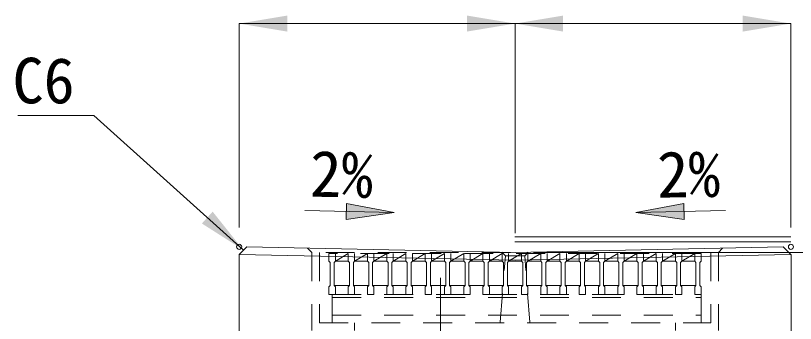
# Model space of a CAD drawing. Units: millimetres, scale not verified. Extents: x 63886 to 97934, y 3628 to 26930.
# Drawn here: x 83574 to 84181, y 21210 to 21451 of the extents above; entities that cross this region are included whole.
import ezdxf
from ezdxf.enums import TextEntityAlignment as Align

# ---------------------------------------------------------------- set-up
doc = ezdxf.new("R2010")
doc.units = ezdxf.units.MM
doc.header["$LTSCALE"] = 30
for name, pattern in [('USER1', [1.35, 0.75, -0.6]), ('USER3', [1.35, 0.75, -0.6]), ('USER4', [2, 1, -1])]:
    doc.linetypes.add(name, pattern=pattern)
for name, color, linetype, lineweight in [('グレーチング', 7, 'Continuous', 5), ('受枠', 3, 'USER1', 5), ('寸法線', 7, 'Continuous', 9), ('引出線', 4, 'Continuous', 9), ('排水孔', 30, 'USER3', 13), ('本体', 2, 'Continuous', 5), ('補助線', 8, 'Continuous', 13)]:
    doc.layers.add(name, color=color, linetype=linetype, lineweight=lineweight)
doc.styles.add('ＭＳ ゴシック', font='')
doc.styles.get('ＭＳ ゴシック').set_extended_font_data('MS Gothic')

# ---------------------------------------------------------------- blocks, each defined once
blk = doc.blocks.new('filled_arrow')
at = {"color": 0, "linetype": 'Continuous', "lineweight": -2}
blk.add_solid([(7.5, 1.25), (0, 0), (7.5, -1.25)], dxfattribs=at)

msp = doc.modelspace()

# ---------------------------------------------------------------- hatches: boundary and pattern name
at = {"layer": '引出線'}
for points in [[(83831.45, 21303.9), (83831.2, 21291.39), (83868.83, 21296.89)], [(84094.39, 21303.9), (84094.64, 21291.39), (84057.01, 21296.89)]]:
    msp.add_hatch(color=256, dxfattribs=at).paths.add_polyline_path(points)

# ---------------------------------------------------------------- linework, layer by layer
at = {"layer": 'グレーチング', "linetype": 'USER1'}
for p, q in [((84107.92, 21264.69), (83817.92, 21264.69)), ((83817.92, 21264.69), (83817.92, 21258.69)), ((83822.92, 21264.69), (83822.92, 21258.69)), ((83822.92, 21258.69), (83832.92, 21264.69)), ((83832.92, 21264.69), (83832.92, 21258.69)), ((83837.92, 21264.69), (83837.92, 21258.69)), ((83837.92, 21258.69), (83847.92, 21264.69)), ((83847.92, 21264.69), (83847.92, 21258.69)), ((83852.92, 21264.69), (83852.92, 21258.69)), ((83852.92, 21258.69), (83862.92, 21264.69)), ((83862.92, 21264.69), (83862.92, 21258.69)), ((83867.92, 21264.69), (83867.92, 21258.69)), ((83867.92, 21258.69), (83877.92, 21264.69)), ((83877.92, 21264.69), (83877.92, 21258.69)), ((83882.92, 21264.69), (83882.92, 21258.69)), ((83882.92, 21258.69), (83892.92, 21264.69)), ((83892.92, 21264.69), (83892.92, 21258.69)), ((83897.92, 21264.69), (83897.92, 21258.69)), ((83897.92, 21258.69), (83907.92, 21264.69)), ((83907.92, 21264.69), (83907.92, 21258.69)), ((83912.92, 21264.69), (83912.92, 21258.69)), ((83912.92, 21258.69), (83922.92, 21264.69)), ((83922.92, 21264.69), (83922.92, 21258.69)), ((83927.92, 21264.69), (83927.92, 21258.69)), ((83927.92, 21258.69), (83937.92, 21264.69)), ((83937.92, 21264.69), (83937.92, 21258.69)), ((83942.92, 21264.69), (83942.92, 21258.69)), ((83942.92, 21258.69), (83952.92, 21264.69)), ((83952.92, 21264.69), (83952.92, 21258.69)), ((83957.92, 21264.69), (83957.92, 21258.69)), ((83957.92, 21258.69), (83967.92, 21264.69)), ((83967.92, 21264.69), (83967.92, 21258.69)), ((83972.92, 21264.69), (83972.92, 21258.69)), ((83972.92, 21258.69), (83982.92, 21264.69)), ((83982.92, 21264.69), (83982.92, 21258.69)), ((83987.92, 21264.69), (83987.92, 21258.69)), ((83987.92, 21258.69), (83997.92, 21264.69)), ((83997.92, 21264.69), (83997.92, 21258.69)), ((84002.92, 21264.69), (84002.92, 21258.69)), ((84002.92, 21258.69), (84012.92, 21264.69)), ((84012.92, 21264.69), (84012.92, 21258.69)), ((84017.92, 21264.69), (84017.92, 21258.69)), ((84017.92, 21258.69), (84027.92, 21264.69)), ((84027.92, 21264.69), (84027.92, 21258.69)), ((84032.92, 21264.69), (84032.92, 21258.69)), ((84032.92, 21258.69), (84042.92, 21264.69)), ((84042.92, 21264.69), (84042.92, 21258.69)), ((84047.92, 21264.69), (84047.92, 21258.69)), ((84047.92, 21258.69), (84057.92, 21264.69)), ((84057.92, 21264.69), (84057.92, 21258.69)), ((84062.92, 21264.69), (84062.92, 21258.69)), ((84062.92, 21258.69), (84072.92, 21264.69)), ((84072.92, 21264.69), (84072.92, 21258.69)), ((84077.92, 21264.69), (84077.92, 21258.69)), ((84077.92, 21258.69), (84087.92, 21264.69)), ((84087.92, 21264.69), (84087.92, 21258.69)), ((84092.92, 21264.69), (84092.92, 21258.69)), ((84092.92, 21258.69), (84102.92, 21264.69)), ((84102.92, 21264.69), (84102.92, 21258.69)), ((84107.92, 21264.69), (84107.92, 21258.69)), ((83817.92, 21258.69), (83818.92, 21257.69)), ((83818.92, 21257.69), (83818.92, 21239.69)), ((83822.92, 21258.69), (83821.92, 21257.69)), ((83821.92, 21257.69), (83821.92, 21239.69)), ((83822.92, 21258.69), (83832.92, 21258.69)), ((83832.92, 21258.69), (83833.92, 21257.69)), ((83833.92, 21257.69), (83833.92, 21239.69)), ((83837.92, 21258.69), (83836.92, 21257.69)), ((83836.92, 21257.69), (83836.92, 21239.69)), ((83837.92, 21258.69), (83847.92, 21258.69)), ((83847.92, 21258.69), (83848.92, 21257.69)), ((83848.92, 21257.69), (83848.92, 21239.69)), ((83852.92, 21258.69), (83851.92, 21257.69)), ((83851.92, 21257.69), (83851.92, 21239.69)), ((83852.92, 21258.69), (83862.92, 21258.69)), ((83862.92, 21258.69), (83863.92, 21257.69)), ((83863.92, 21257.69), (83863.92, 21239.69)), ((83867.92, 21258.69), (83866.92, 21257.69)), ((83866.92, 21257.69), (83866.92, 21239.69)), ((83867.92, 21258.69), (83877.92, 21258.69)), ((83877.92, 21258.69), (83878.92, 21257.69)), ((83878.92, 21257.69), (83878.92, 21239.69)), ((83882.92, 21258.69), (83881.92, 21257.69)), ((83881.92, 21257.69), (83881.92, 21239.69)), ((83882.92, 21258.69), (83892.92, 21258.69)), ((83892.92, 21258.69), (83893.92, 21257.69)), ((83893.92, 21257.69), (83893.92, 21239.69)), ((83897.92, 21258.69), (83896.92, 21257.69)), ((83896.92, 21257.69), (83896.92, 21239.69)), ((83897.92, 21258.69), (83907.92, 21258.69)), ((83907.92, 21258.69), (83908.92, 21257.69)), ((83908.92, 21257.69), (83908.92, 21239.69)), ((83912.92, 21258.69), (83911.92, 21257.69)), ((83911.92, 21257.69), (83911.92, 21239.69)), ((83912.92, 21258.69), (83922.92, 21258.69)), ((83922.92, 21258.69), (83923.92, 21257.69)), ((83923.92, 21257.69), (83923.92, 21239.69)), ((83927.92, 21258.69), (83926.92, 21257.69)), ((83926.92, 21257.69), (83926.92, 21239.69)), ((83927.92, 21258.69), (83937.92, 21258.69)), ((83937.92, 21258.69), (83938.92, 21257.69)), ((83938.92, 21257.69), (83938.92, 21239.69)), ((83942.92, 21258.69), (83941.92, 21257.69)), ((83941.92, 21257.69), (83941.92, 21239.69)), ((83942.92, 21258.69), (83952.92, 21258.69)), ((83952.92, 21258.69), (83953.92, 21257.69)), ((83953.92, 21257.69), (83953.92, 21239.69)), ((83957.92, 21258.69), (83956.92, 21257.69)), ((83956.92, 21257.69), (83956.92, 21239.69)), ((83957.92, 21258.69), (83967.92, 21258.69)), ((83967.92, 21258.69), (83968.92, 21257.69)), ((83968.92, 21257.69), (83968.92, 21239.69)), ((83972.92, 21258.69), (83971.92, 21257.69)), ((83971.92, 21257.69), (83971.92, 21239.69)), ((83972.92, 21258.69), (83982.92, 21258.69)), ((83982.92, 21258.69), (83983.92, 21257.69)), ((83983.92, 21257.69), (83983.92, 21239.69)), ((83987.92, 21258.69), (83986.92, 21257.69)), ((83986.92, 21257.69), (83986.92, 21239.69)), ((83987.92, 21258.69), (83997.92, 21258.69)), ((83997.92, 21258.69), (83998.92, 21257.69)), ((83998.92, 21257.69), (83998.92, 21239.69)), ((84002.92, 21258.69), (84001.92, 21257.69)), ((84001.92, 21257.69), (84001.92, 21239.69)), ((84002.92, 21258.69), (84012.92, 21258.69)), ((84012.92, 21258.69), (84013.92, 21257.69)), ((84013.92, 21257.69), (84013.92, 21239.69)), ((84017.92, 21258.69), (84016.92, 21257.69)), ((84016.92, 21257.69), (84016.92, 21239.69)), ((84017.92, 21258.69), (84027.92, 21258.69)), ((84027.92, 21258.69), (84028.92, 21257.69)), ((84028.92, 21257.69), (84028.92, 21239.69)), ((84032.92, 21258.69), (84031.92, 21257.69)), ((84031.92, 21257.69), (84031.92, 21239.69)), ((84032.92, 21258.69), (84042.92, 21258.69)), ((84042.92, 21258.69), (84043.92, 21257.69)), ((84043.92, 21257.69), (84043.92, 21239.69)), ((84047.92, 21258.69), (84046.92, 21257.69)), ((84046.92, 21257.69), (84046.92, 21239.69)), ((84047.92, 21258.69), (84057.92, 21258.69)), ((84057.92, 21258.69), (84058.92, 21257.69)), ((84058.92, 21257.69), (84058.92, 21239.69)), ((84062.92, 21258.69), (84061.92, 21257.69)), ((84061.92, 21257.69), (84061.92, 21239.69)), ((84062.92, 21258.69), (84072.92, 21258.69)), ((84072.92, 21258.69), (84073.92, 21257.69)), ((84073.92, 21257.69), (84073.92, 21239.69)), ((84077.92, 21258.69), (84076.92, 21257.69)), ((84076.92, 21257.69), (84076.92, 21239.69)), ((84077.92, 21258.69), (84087.92, 21258.69)), ((84087.92, 21258.69), (84088.92, 21257.69)), ((84088.92, 21257.69), (84088.92, 21239.69)), ((84092.92, 21258.69), (84091.92, 21257.69)), ((84091.92, 21257.69), (84091.92, 21239.69)), ((84092.92, 21258.69), (84102.92, 21258.69)), ((84102.92, 21258.69), (84103.92, 21257.69)), ((84103.92, 21257.69), (84103.92, 21239.69)), ((84107.92, 21258.69), (84106.92, 21257.69)), ((84106.92, 21257.69), (84106.92, 21239.69)), ((83817.92, 21238.69), (83818.92, 21239.69)), ((83817.92, 21232.69), (83817.92, 21238.69)), ((83822.92, 21238.69), (83821.92, 21239.69)), ((83821.92, 21239.69), (83833.92, 21239.69)), ((83822.92, 21232.69), (83822.92, 21238.69)), ((83832.92, 21238.69), (83833.92, 21239.69)), ((83832.92, 21232.69), (83832.92, 21238.69)), ((83837.92, 21238.69), (83836.92, 21239.69)), ((83836.92, 21239.69), (83848.92, 21239.69)), ((83837.92, 21232.69), (83837.92, 21238.69)), ((83847.92, 21238.69), (83848.92, 21239.69)), ((83847.92, 21232.69), (83847.92, 21238.69)), ((83852.92, 21238.69), (83851.92, 21239.69)), ((83851.92, 21239.69), (83863.92, 21239.69)), ((83852.92, 21232.69), (83852.92, 21238.69)), ((83862.92, 21238.69), (83863.92, 21239.69)), ((83862.92, 21232.69), (83862.92, 21238.69)), ((83867.92, 21238.69), (83866.92, 21239.69)), ((83866.92, 21239.69), (83878.92, 21239.69)), ((83867.92, 21232.69), (83867.92, 21238.69)), ((83877.92, 21238.69), (83878.92, 21239.69)), ((83877.92, 21232.69), (83877.92, 21238.69)), ((83882.92, 21238.69), (83881.92, 21239.69)), ((83881.92, 21239.69), (83893.92, 21239.69)), ((83882.92, 21232.69), (83882.92, 21238.69)), ((83892.92, 21238.69), (83893.92, 21239.69)), ((83892.92, 21232.69), (83892.92, 21238.69)), ((83897.92, 21238.69), (83896.92, 21239.69)), ((83896.92, 21239.69), (83908.92, 21239.69)), ((83897.92, 21232.69), (83897.92, 21238.69)), ((83907.92, 21238.69), (83908.92, 21239.69)), ((83907.92, 21232.69), (83907.92, 21238.69)), ((83912.92, 21238.69), (83911.92, 21239.69)), ((83911.92, 21239.69), (83923.92, 21239.69)), ((83912.92, 21232.69), (83912.92, 21238.69)), ((83922.92, 21238.69), (83923.92, 21239.69)), ((83922.92, 21232.69), (83922.92, 21238.69)), ((83927.92, 21238.69), (83926.92, 21239.69)), ((83926.92, 21239.69), (83938.92, 21239.69)), ((83927.92, 21232.69), (83927.92, 21238.69)), ((83937.92, 21238.69), (83938.92, 21239.69)), ((83937.92, 21232.69), (83937.92, 21238.69)), ((83942.92, 21238.69), (83941.92, 21239.69)), ((83941.92, 21239.69), (83953.92, 21239.69)), ((83942.92, 21232.69), (83942.92, 21238.69)), ((83952.92, 21238.69), (83953.92, 21239.69)), ((83952.92, 21232.69), (83952.92, 21238.69)), ((83957.92, 21238.69), (83956.92, 21239.69)), ((83956.92, 21239.69), (83968.92, 21239.69)), ((83957.92, 21232.69), (83957.92, 21238.69)), ((83967.92, 21238.69), (83968.92, 21239.69)), ((83967.92, 21232.69), (83967.92, 21238.69)), ((83972.92, 21238.69), (83971.92, 21239.69)), ((83971.92, 21239.69), (83983.92, 21239.69)), ((83972.92, 21232.69), (83972.92, 21238.69)), ((83982.92, 21238.69), (83983.92, 21239.69)), ((83982.92, 21232.69), (83982.92, 21238.69)), ((83987.92, 21238.69), (83986.92, 21239.69)), ((83986.92, 21239.69), (83998.92, 21239.69)), ((83987.92, 21232.69), (83987.92, 21238.69)), ((83997.92, 21238.69), (83998.92, 21239.69)), ((83997.92, 21232.69), (83997.92, 21238.69)), ((84002.92, 21238.69), (84001.92, 21239.69)), ((84001.92, 21239.69), (84013.92, 21239.69)), ((84002.92, 21232.69), (84002.92, 21238.69)), ((84012.92, 21238.69), (84013.92, 21239.69)), ((84012.92, 21232.69), (84012.92, 21238.69)), ((84017.92, 21238.69), (84016.92, 21239.69)), ((84016.92, 21239.69), (84028.92, 21239.69)), ((84017.92, 21232.69), (84017.92, 21238.69)), ((84027.92, 21238.69), (84028.92, 21239.69)), ((84027.92, 21232.69), (84027.92, 21238.69)), ((84032.92, 21238.69), (84031.92, 21239.69)), ((84031.92, 21239.69), (84043.92, 21239.69)), ((84032.92, 21232.69), (84032.92, 21238.69)), ((84042.92, 21238.69), (84043.92, 21239.69)), ((84042.92, 21232.69), (84042.92, 21238.69)), ((84047.92, 21238.69), (84046.92, 21239.69)), ((84046.92, 21239.69), (84058.92, 21239.69)), ((84047.92, 21232.69), (84047.92, 21238.69)), ((84057.92, 21238.69), (84058.92, 21239.69)), ((84057.92, 21232.69), (84057.92, 21238.69)), ((84062.92, 21238.69), (84061.92, 21239.69)), ((84061.92, 21239.69), (84073.92, 21239.69)), ((84062.92, 21232.69), (84062.92, 21238.69)), ((84072.92, 21238.69), (84073.92, 21239.69)), ((84072.92, 21232.69), (84072.92, 21238.69)), ((84077.92, 21238.69), (84076.92, 21239.69)), ((84076.92, 21239.69), (84088.92, 21239.69)), ((84077.92, 21232.69), (84077.92, 21238.69)), ((84087.92, 21238.69), (84088.92, 21239.69)), ((84087.92, 21232.69), (84087.92, 21238.69)), ((84092.92, 21238.69), (84091.92, 21239.69)), ((84091.92, 21239.69), (84103.92, 21239.69)), ((84092.92, 21232.69), (84092.92, 21238.69)), ((84102.92, 21238.69), (84103.92, 21239.69)), ((84102.92, 21232.69), (84102.92, 21238.69)), ((84107.92, 21238.69), (84106.92, 21239.69)), ((84107.92, 21232.69), (84107.92, 21238.69)), ((83817.92, 21232.69), (83823.92, 21232.69)), ((83817.92, 21232.69), (83822.92, 21232.69)), ((83823.92, 21232.69), (83818.92, 21232.69)), ((83832.92, 21232.69), (83837.92, 21232.69)), ((83847.92, 21232.69), (83852.92, 21232.69)), ((83862.92, 21232.69), (83867.92, 21232.69)), ((83877.92, 21232.69), (83882.92, 21232.69)), ((83892.92, 21232.69), (83897.92, 21232.69)), ((83907.92, 21232.69), (83912.92, 21232.69)), ((83922.92, 21232.69), (83927.92, 21232.69)), ((83937.92, 21232.69), (83942.92, 21232.69)), ((83952.92, 21232.69), (83957.92, 21232.69)), ((83967.92, 21232.69), (83972.92, 21232.69)), ((83982.92, 21232.69), (83987.92, 21232.69)), ((83997.92, 21232.69), (84002.92, 21232.69)), ((84012.92, 21232.69), (84017.92, 21232.69)), ((84027.92, 21232.69), (84032.92, 21232.69)), ((84042.92, 21232.69), (84047.92, 21232.69)), ((84057.92, 21232.69), (84062.92, 21232.69)), ((84072.92, 21232.69), (84077.92, 21232.69)), ((84087.92, 21232.69), (84092.92, 21232.69)), ((84102.92, 21232.69), (84107.92, 21232.69))]:
    msp.add_line(p, q, dxfattribs=at)
at = {"layer": '受枠', "lineweight": 9}
for p, q in [((84121.42, 21265.69), (83804.42, 21265.69)), ((83804.42, 21265.69), (83804.42, 21204.69)), ((83810.42, 21265.69), (83810.42, 21210.69)), ((84115.42, 21265.69), (84115.42, 21210.69)), ((84121.42, 21265.69), (84121.42, 21204.69)), ((83810.42, 21210.69), (84115.42, 21210.69)), ((83837.92, 21210.69), (83837.92, 21204.69)), ((84087.92, 21210.69), (84087.92, 21204.69))]:
    msp.add_line(p, q, dxfattribs=at)
at = {"layer": '受枠', "linetype": 'USER4', "lineweight": 9}
msp.add_line((84115.42, 21265.69), (84121.42, 21265.69), dxfattribs=at)
at = {"layer": '受枠'}
for p, q in [((83820.42, 21232.69), (84107.92, 21232.69)), ((83820.42, 21232.69), (83823.92, 21232.69)), ((83820.42, 21232.69), (83820.42, 21210.69)), ((83820.42, 21230.39), (84107.92, 21230.39)), ((84107.92, 21232.69), (84107.92, 21210.69)), ((83820.42, 21216.69), (84107.92, 21216.69))]:
    msp.add_line(p, q, dxfattribs=at)
at = {"layer": '寸法線'}
for p, q in [((83747.92, 21444.27), (83962.92, 21444.27)), ((83747.92, 21284.99), (83747.92, 21444.27)), ((83962.92, 21280.69), (83962.92, 21444.27)), ((83962.92, 21444.27), (84177.92, 21444.27)), ((83962.92, 21280.69), (83962.92, 21444.27)), ((84177.92, 21284.99), (84177.92, 21444.27)), ((83977.92, 21265.69), (84306.19, 21265.69)), ((83904.75, 21245.69), (83904.75, 21035.68))]:
    msp.add_line(p, q, dxfattribs=at)
at = {"layer": '引出線'}
for p, q in [((83799.02, 21298.29), (83868.83, 21296.89)), ((84126.82, 21298.29), (84057.01, 21296.89))]:
    msp.add_line(p, q, dxfattribs=at)
msp.add_lwpolyline([(83750.92, 21267.74), (83634.68, 21372.59), (83575.51, 21372.59)], dxfattribs=at)
at = {"layer": '引出線', "lineweight": 13}
for points in [[(83831.45, 21303.9), (83831.2, 21291.39), (83868.83, 21296.89)], [(84094.39, 21303.9), (84094.64, 21291.39), (84057.01, 21296.89)]]:
    msp.add_lwpolyline(points, close=True, dxfattribs=at)
at = {"layer": '排水孔'}
for p, q in [((83952.61, 21265.89), (83955.42, 21262.84)), ((83973.24, 21265.89), (83970.42, 21262.84)), ((83948.19, 21170.69), (83955.42, 21262.84)), ((83955.42, 21262.84), (83970.42, 21262.84)), ((83977.65, 21170.69), (83970.42, 21262.84))]:
    msp.add_line(p, q, dxfattribs=at)
at = {"layer": '本体', "lineweight": 20}
for p, q in [((83753.92, 21269.87), (83747.92, 21263.99)), ((83753.92, 21269.87), (83962.92, 21265.69)), ((83962.92, 21265.69), (84171.92, 21269.87)), ((84171.92, 21269.87), (84177.92, 21263.99)), ((83747.92, 21263.99), (83747.92, 20805.69)), ((84178.03, 20805.57), (84178.03, 21263.87))]:
    msp.add_line(p, q, dxfattribs=at)
at = {"layer": '本体', "color": 7, "linetype": 'USER1'}
for p, q in [((83804.42, 21265.69), (83801.23, 21268.87)), ((84121.42, 21265.69), (84124.65, 21268.92))]:
    msp.add_line(p, q, dxfattribs=at)
at = {"layer": '本体', "color": 7}
for p, q in [((83747.92, 21263.99), (83962.92, 21259.69)), ((83962.92, 21259.69), (84177.92, 21263.99))]:
    msp.add_line(p, q, dxfattribs=at)
at = {"layer": '補助線', "lineweight": 9}
for p, q in [((84177.92, 21277.82), (83962.83, 21277.82)), ((84177.92, 21273.82), (83962.83, 21273.82))]:
    msp.add_line(p, q, dxfattribs=at)
for centre in [(83747.92, 21269.99), (84177.92, 21269.99)]:
    msp.add_circle(centre, 2, dxfattribs=at)

# ---------------------------------------------------------------- block references
at = {"layer": '寸法線', "xscale": 5, "yscale": 5}
for p in [(83747.92, 21444.27), (83962.92, 21444.27)]:
    msp.add_blockref('filled_arrow', p, dxfattribs=at)
at = {"layer": '寸法線', "xscale": 5, "yscale": 5, "rotation": 180}
for p in [(83962.92, 21444.27), (84177.92, 21444.27)]:
    msp.add_blockref('filled_arrow', p, dxfattribs=at)
at = {"layer": '引出線', "xscale": 5, "yscale": 5, "rotation": 138}
msp.add_blockref('filled_arrow', (83750.92, 21267.74), dxfattribs=at)

# ---------------------------------------------------------------- texts
at = {"layer": '引出線', "style": 'ＭＳ ゴシック'}
msp.add_text('C6', height=35.6, dxfattribs=at).set_placement((83619.68, 21417.59), align=Align.TOP_RIGHT)
for rotation, p in [(359, (83827.7, 21326.79)), (1, (84098.14, 21326.79))]:
    msp.add_text('2%', height=36.08, rotation=rotation, dxfattribs=at).set_placement(p, align=Align.MIDDLE_CENTER)

doc.saveas('drawing.dxf')
